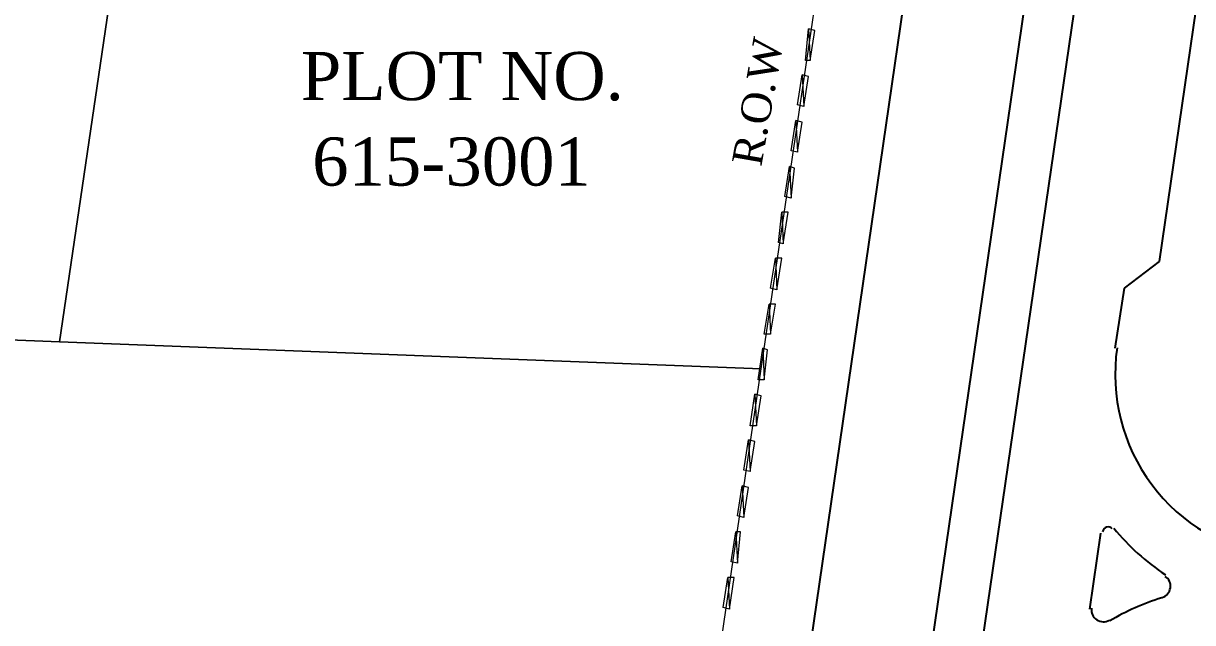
# Model space of a CAD drawing. Header units: inches. Extents: x 5 to 844, y 8 to 596.
# Drawn here: x 325.4 to 420.6, y 132.5 to 181.2 of the extents above; entities that cross this region are included whole.
import ezdxf

# ---------------------------------------------------------------- set-up
doc = ezdxf.new("R2010")
doc.units = ezdxf.units.IN
doc.header["$MEASUREMENT"] = 0
doc.layers.add('PDF_Geometry', color=7, linetype='Continuous', true_color=0x989898)
doc.layers.add('PDF_Text', color=7, linetype='Continuous')
doc.styles.add('PDF Times New Roman', font='times.ttf')

msp = doc.modelspace()

# ---------------------------------------------------------------- linework, layer by layer
at = {"layer": 'PDF_Geometry', "lineweight": 25}
for points in [[(395.609, 77.153), (456.163, 492.932), (456.291, 494.475)], [(391.623, 77.668), (451.535, 489.718), (451.92, 491.647)], [(417.851, 161.878), (450.506, 386.481)], [(379.667, 60.954), (381.981, 79.082), (410.908, 278.229)], [(415.022, 159.692), (417.851, 161.878)], [(414.251, 154.807), (415.022, 159.692)], [(412.194, 133.593), (413.094, 139.764)]]:
    msp.add_lwpolyline(points, dxfattribs=at)
at = {"layer": 'PDF_Geometry', "lineweight": 0}
for points in [[(393.937, 210.475), (336.855, 212.661), (335.569, 204.176), (328.369, 155.321), (385.452, 153.135), (393.937, 210.475)], [(297.385, 209.704), (294.685, 191.448), (287.871, 186.305), (279, 187.591), (274.629, 157.378), (312.684, 155.964), (328.369, 155.321), (335.569, 204.175), (297.385, 209.704)], [(328.369, 155.321), (312.684, 155.964), (300.085, 61.726), (358.454, 53.112), (372.339, 63.525), (385.452, 153.135), (328.369, 155.321)]]:
    msp.add_lwpolyline(points, dxfattribs=at)
at = {"layer": 'PDF_Geometry', "color": 4, "lineweight": 0}
for points in [[(389.309, 180.777), (389.438, 178.205), (389.052, 178.205), (389.309, 180.777)], [(389.823, 180.648), (389.309, 180.777), (389.438, 178.205), (389.823, 180.648)], [(388.795, 177.048), (388.923, 174.477), (388.409, 174.606), (388.795, 177.048)], [(389.309, 176.92), (388.795, 177.048), (388.923, 174.477), (389.309, 176.92)], [(388.281, 173.32), (388.409, 170.749), (387.895, 170.877), (388.281, 173.32)], [(388.795, 173.191), (388.281, 173.32), (388.409, 170.749), (388.795, 173.191)], [(387.766, 169.592), (387.895, 167.02), (387.381, 167.149), (387.766, 169.592)], [(388.152, 169.463), (387.766, 169.592), (387.895, 167.02), (388.152, 169.463)], [(387.124, 165.863), (387.252, 163.292), (386.866, 163.42), (387.124, 165.863)], [(387.638, 165.863), (387.124, 165.863), (387.252, 163.292), (387.638, 165.863)], [(386.609, 162.135), (386.738, 159.563), (386.224, 159.692), (386.609, 162.135)], [(387.123, 162.135), (386.609, 162.135), (386.738, 159.563), (387.123, 162.135)], [(386.095, 158.406), (386.224, 155.964), (385.709, 155.964), (386.095, 158.406)], [(386.609, 158.406), (386.095, 158.406), (386.224, 155.964), (386.609, 158.406)], [(385.581, 154.807), (385.709, 152.235), (385.195, 152.235), (385.581, 154.807)], [(385.966, 154.678), (385.581, 154.807), (385.709, 152.235), (385.966, 154.678)], [(384.938, 151.078), (385.066, 148.507), (384.552, 148.507), (384.938, 151.078)], [(385.452, 150.95), (384.938, 151.078), (385.066, 148.507), (385.452, 150.95)], [(384.424, 147.35), (384.552, 144.778), (384.038, 144.907), (384.424, 147.35)], [(384.938, 147.221), (384.424, 147.35), (384.552, 144.778), (384.938, 147.221)], [(383.909, 143.621), (384.038, 141.05), (383.524, 141.179), (383.909, 143.621)], [(384.424, 143.493), (383.909, 143.621), (384.038, 141.05), (384.424, 143.493)], [(383.395, 139.893), (383.524, 137.322), (383.009, 137.45), (383.395, 139.893)], [(383.781, 139.893), (383.395, 139.893), (383.524, 137.322), (383.781, 139.893)], [(382.752, 136.165), (382.881, 133.593), (382.367, 133.722), (382.752, 136.165)], [(383.267, 136.165), (382.752, 136.165), (382.881, 133.593), (383.267, 136.165)]]:
    msp.add_lwpolyline(points, dxfattribs=at)
at = {"layer": 'PDF_Geometry', "lineweight": 25}
for centre, radius, start, end in [((429.228, 152.685), 14.978, 171.72142, 261.73339), ((413.672, 139.829), 0.45, 39.65638, 171.72778), ((429.229, 152.686), 19.607, 219.65517, 236.24956), ((417.786, 135.458), 0.964, 287.1948, 56.24618), ((423.828, 115.79), 19.603, 107.19279, 120.74122), ((413.286, 133.529), 0.964, 171.72007, 300.73888)]:
    msp.add_arc(centre, radius, start, end, dxfattribs=at)

# ---------------------------------------------------------------- texts
at = {"layer": 'PDF_Text', "insert": (385.518, 169.507), "char_height": 2.43782, "attachment_point": 7, "rotation": 80.08238, "style": 'PDF Times New Roman'}
msp.add_mtext('\\W0.999512;R.O.W', dxfattribs=at)
at = {"layer": 'PDF_Text', "color": 252, "true_color": 0x989898, "char_height": 3.91816, "attachment_point": 7, "style": 'PDF Times New Roman'}
for s, insert in [('\\W0.998971;PLOT NO.', (348.007, 174.904)), ('\\W0.999183;615-3001', (348.931, 167.981))]:
    msp.add_mtext(s, dxfattribs=dict(at, insert=insert))

doc.saveas('drawing.dxf')
